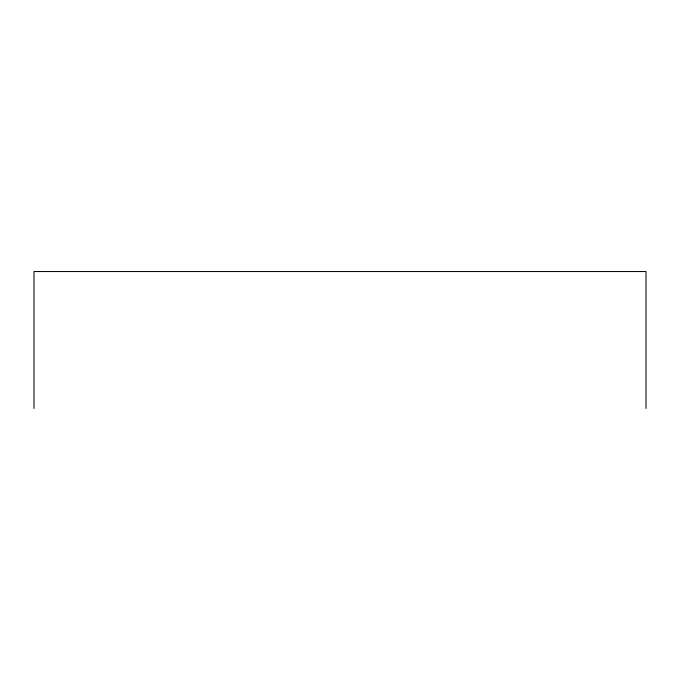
<?xml version="1.0" encoding="UTF-8"?>
<svg xmlns="http://www.w3.org/2000/svg" width="680" height="680" viewBox="0 0 680 680"><rect width="100%" height="100%" fill="white"/><g stroke="black" fill="none" stroke-linecap="round" stroke-linejoin="round"><path stroke-width="1.02" d="M646 408.459L646 271.541L34 271.541L34 408.459"/></g></svg>
